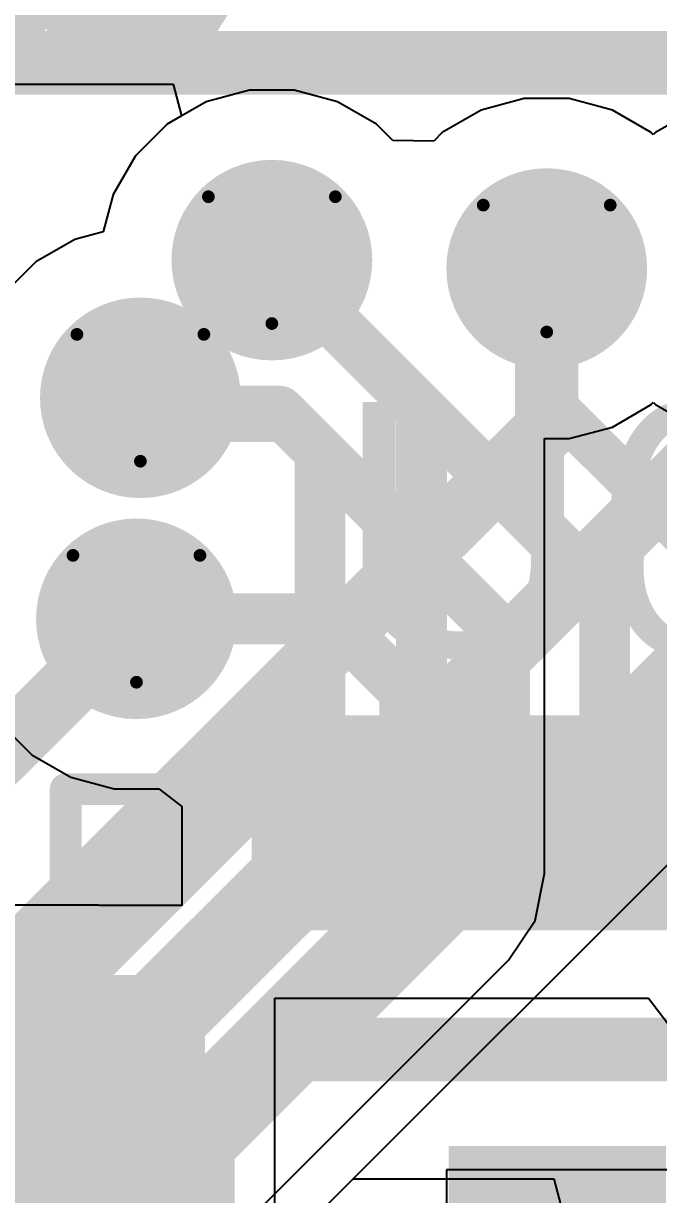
# Model space of a CAD drawing. Header units: inches. Extents: x -21 to 276, y -5 to 220.
# Drawn here: x 79.466 to 82.007, y 75.574 to 80.265 of the extents above; entities that cross this region are included whole.
import ezdxf

# ---------------------------------------------------------------- set-up
doc = ezdxf.new("R2010")
doc.units = ezdxf.units.IN
for name, color, linetype in [('Bottom Layer', 5, 'Continuous'), ('Bottom Solder', 6, 'Continuous'), ('Drill Drawing', 1, 'Continuous'), ('Ground', 16, 'Continuous'), ('Power + Signal', 76, 'Continuous'), ('Top Layer', 1, 'Continuous'), ('Top Overlay', 2, 'Continuous'), ('Top Paste', 8, 'Continuous'), ('Top Solder', 216, 'Continuous'), ('Via Holes', 16, 'Continuous')]:
    doc.layers.add(name, color=color, linetype=linetype)
doc.styles.add('Arial', font='', dxfattribs={"height": 0.2})
doc.styles.add('Arial_Bold', font='', dxfattribs={"height": 0.2})
doc.styles.get('Arial').set_extended_font_data('Arial')
doc.styles.get('Arial_Bold').set_extended_font_data('Arial', bold=True)

# ---------------------------------------------------------------- blocks, each defined once
blk = doc.blocks.new('56_QFN__7_7__48')
at = {"layer": 'Top Layer'}
for points in [[(3.1, -2.09), (3.75, -2.09), (3.75, -2.31), (3.1, -2.31)], [(3.1, -2.49), (3.75, -2.49), (3.75, -2.71), (3.1, -2.71)], [(1.51, -3.1), (1.51, -3.75), (1.29, -3.75), (1.29, -3.1)], [(1.91, -3.1), (1.91, -3.75), (1.69, -3.75), (1.69, -3.1)], [(2.31, -3.1), (2.31, -3.75), (2.09, -3.75), (2.09, -3.1)], [(2.71, -3.1), (2.71, -3.75), (2.49, -3.75), (2.49, -3.1)]]:
    blk.add_hatch(color=1, dxfattribs=at).paths.add_polyline_path(points)
at = {"layer": 'Top Paste'}
for points in [[(3.1, -2.09), (3.75, -2.09), (3.75, -2.31), (3.1, -2.31)], [(3.1, -2.49), (3.75, -2.49), (3.75, -2.71), (3.1, -2.71)], [(1.51, -3.1), (1.51, -3.75), (1.29, -3.75), (1.29, -3.1)], [(1.91, -3.1), (1.91, -3.75), (1.69, -3.75), (1.69, -3.1)], [(2.31, -3.1), (2.31, -3.75), (2.09, -3.75), (2.09, -3.1)], [(2.71, -3.1), (2.71, -3.75), (2.49, -3.75), (2.49, -3.1)]]:
    blk.add_hatch(color=8, dxfattribs=at).paths.add_polyline_path(points)
at = {"layer": 'Top Solder'}
for points in [[(2.9984, -1.5884), (3.8516, -1.5884), (3.8516, -2.0116), (2.9984, -2.0116)], [(2.9984, -1.9884), (3.8516, -1.9884), (3.8516, -2.4116), (2.9984, -2.4116)], [(2.9984, -2.3884), (3.8516, -2.3884), (3.8516, -2.8116), (2.9984, -2.8116)], [(1.2116, -2.9984), (1.2116, -3.8516), (0.7884, -3.8516), (0.7884, -2.9984)], [(1.6116, -2.9984), (1.6116, -3.8516), (1.1884, -3.8516), (1.1884, -2.9984)], [(2.0116, -2.9984), (2.0116, -3.8516), (1.5884, -3.8516), (1.5884, -2.9984)], [(2.4116, -2.9984), (2.4116, -3.8516), (1.9884, -3.8516), (1.9884, -2.9984)], [(2.8116, -2.9984), (2.8116, -3.8516), (2.3884, -3.8516), (2.3884, -2.9984)]]:
    blk.add_hatch(color=216, dxfattribs=at).paths.add_polyline_path(points)
at = {"layer": 'Top Overlay'}
for points in [[(3.556, -2.9464, 0.127, 0.127, 0), (3.556, -3.556, 0.127, 0.127, 0)], [(3.556, -3.556, 0.127, 0.127, 0), (2.921, -3.556, 0.127, 0.127, 0)]]:
    blk.add_lwpolyline(points, format="xyseb", dxfattribs=at)
for points in [[(3.5242, -2.9464, 0.0635, 0.0635, 1), (3.5877, -2.9464, 0.0635, 0.0635, 1)], [(2.8893, -3.556, 0.0635, 0.0635, 1), (2.9527, -3.556, 0.0635, 0.0635, 1)], [(3.5242, -3.556, 0.0635, 0.0635, 1), (3.5877, -3.556, 0.0635, 0.0635, 1)], [(3.5242, -3.556, 0.0635, 0.0635, 1), (3.5877, -3.556, 0.0635, 0.0635, 1)]]:
    blk.add_lwpolyline(points, format="xyseb", close=True, dxfattribs=at)

msp = doc.modelspace()

# ---------------------------------------------------------------- hatches: boundary and pattern name
at = {"layer": 'Bottom Layer'}
h = msp.add_hatch(color=5, dxfattribs=at)
edge = h.paths.add_edge_path()
edge.add_arc((80.4597, 79.3167), 0.3, 0, 360)
h = msp.add_hatch(color=5, dxfattribs=at)
edge = h.paths.add_edge_path()
edge.add_arc((81.5594, 79.283), 0.3, 0, 360)
h = msp.add_hatch(color=5, dxfattribs=at)
edge = h.paths.add_edge_path()
edge.add_arc((79.9338, 78.7654), 0.3, 0, 360)
h = msp.add_hatch(color=5, dxfattribs=at)
edge = h.paths.add_edge_path()
edge.add_arc((79.9181, 77.8803), 0.3, 0, 360)
msp.add_hatch(color=5, dxfattribs=at).paths.add_polyline_path([(81.1976, 74.9769), (81.983, 74.9769), (81.983, 75.6963), (81.1976, 75.6963)])
at = {"layer": 'Bottom Solder'}
h = msp.add_hatch(color=6, dxfattribs=at)
edge = h.paths.add_edge_path()
edge.add_arc((80.4597, 79.3167), 0.4016, 0, 360)
h = msp.add_hatch(color=6, dxfattribs=at)
edge = h.paths.add_edge_path()
edge.add_arc((81.5594, 79.283), 0.4016, 0, 360)
h = msp.add_hatch(color=6, dxfattribs=at)
edge = h.paths.add_edge_path()
edge.add_arc((79.9338, 78.7654), 0.4016, 0, 360)
h = msp.add_hatch(color=6, dxfattribs=at)
edge = h.paths.add_edge_path()
edge.add_arc((79.9181, 77.8803), 0.4016, 0, 360)
at = {"layer": 'Ground'}
h = msp.add_hatch(color=16, dxfattribs=at)
edge = h.paths.add_edge_path()
edge.add_arc((80.4597, 79.3167), 0.3, 0, 360)
h = msp.add_hatch(color=16, dxfattribs=at)
edge = h.paths.add_edge_path()
edge.add_arc((81.5594, 79.283), 0.3, 0, 360)
h = msp.add_hatch(color=16, dxfattribs=at)
edge = h.paths.add_edge_path()
edge.add_arc((79.9338, 78.7654), 0.3, 0, 360)
h = msp.add_hatch(color=16, dxfattribs=at)
edge = h.paths.add_edge_path()
edge.add_arc((79.9181, 77.8803), 0.3, 0, 360)
msp.add_hatch(color=16, dxfattribs=at).paths.add_polyline_path([(81.1666, 75.0607), (82.036, 75.0607), (82.036, 75.7696), (81.1666, 75.7696)])
at = {"layer": 'Power + Signal'}
h = msp.add_hatch(color=76, dxfattribs=at)
edge = h.paths.add_edge_path()
edge.add_arc((80.4597, 79.3167), 0.3, 0, 360)
h = msp.add_hatch(color=76, dxfattribs=at)
edge = h.paths.add_edge_path()
edge.add_arc((81.5594, 79.283), 0.3, 0, 360)
h = msp.add_hatch(color=76, dxfattribs=at)
edge = h.paths.add_edge_path()
edge.add_arc((79.9338, 78.7654), 0.3, 0, 360)
h = msp.add_hatch(color=76, dxfattribs=at)
edge = h.paths.add_edge_path()
edge.add_arc((79.9181, 77.8803), 0.3, 0, 360)
at = {"layer": 'Top Layer'}
h = msp.add_hatch(color=1, dxfattribs=at)
edge = h.paths.add_edge_path()
edge.add_arc((80.4597, 79.3167), 0.3, 0, 360)
h = msp.add_hatch(color=1, dxfattribs=at)
edge = h.paths.add_edge_path()
edge.add_arc((81.5594, 79.283), 0.3, 0, 360)
h = msp.add_hatch(color=1, dxfattribs=at)
edge = h.paths.add_edge_path()
edge.add_arc((79.9338, 78.7654), 0.3, 0, 360)
h = msp.add_hatch(color=1, dxfattribs=at)
edge = h.paths.add_edge_path()
edge.add_arc((79.9181, 77.8803), 0.3, 0, 360)
at = {"layer": 'Top Solder'}
h = msp.add_hatch(color=216, dxfattribs=at)
edge = h.paths.add_edge_path()
edge.add_arc((80.4597, 79.3167), 0.4016, 0, 360)
h = msp.add_hatch(color=216, dxfattribs=at)
edge = h.paths.add_edge_path()
edge.add_arc((81.5594, 79.283), 0.4016, 0, 360)
h = msp.add_hatch(color=216, dxfattribs=at)
edge = h.paths.add_edge_path()
edge.add_arc((79.9338, 78.7654), 0.4016, 0, 360)
h = msp.add_hatch(color=216, dxfattribs=at)
edge = h.paths.add_edge_path()
edge.add_arc((79.9181, 77.8803), 0.4016, 0, 360)
at = {"layer": 'Via Holes'}
h = msp.add_hatch(color=7, dxfattribs=at)
edge = h.paths.add_edge_path()
edge.add_arc((80.4597, 79.3167), 0.15, 0, 360)
h = msp.add_hatch(color=7, dxfattribs=at)
edge = h.paths.add_edge_path()
edge.add_arc((81.5594, 79.283), 0.15, 0, 360)
h = msp.add_hatch(color=7, dxfattribs=at)
edge = h.paths.add_edge_path()
edge.add_arc((79.9338, 78.7654), 0.15, 0, 360)
h = msp.add_hatch(color=7, dxfattribs=at)
edge = h.paths.add_edge_path()
edge.add_arc((79.9181, 77.8803), 0.15, 0, 360)

# ---------------------------------------------------------------- linework, layer by layer
at = {"layer": 'Bottom Layer'}
for p, q in [((81.8223, 78.6484), (81.9775, 78.7381)), ((81.9775, 78.7381), (81.9861, 78.7466)), ((81.9861, 78.7466), (81.9946, 78.7381)), ((81.9946, 78.7381), (82.1499, 78.6484)), ((81.6491, 78.602), (81.8223, 78.6484)), ((81.5507, 76.8608), (81.5507, 78.602)), ((81.5507, 78.602), (81.6491, 78.602)), ((81.5132, 76.6725), (81.5507, 76.8608)), ((81.4065, 76.5129), (81.5132, 76.6725)), ((80.2961, 75.4025), (81.4065, 76.5129))]:
    msp.add_line(p, q, dxfattribs=at)
for points in [[(80.4597, 79.3167, 0.2032, 0.2032, 0), (81.0586, 78.7177, 0.2032, 0.2032, 0)], [(80.0354, 78.7712, 0.2032, 0.2032, 0), (80.0947, 78.7119, 0.2032, 0.2032, 0)], [(80.0947, 78.7119, 0.2032, 0.2032, 0), (80.4897, 78.7119, 0.2032, 0.2032, 0)], [(80.4897, 78.7119, 0.2032, 0.2032, 0), (80.6522, 78.5494, 0.2032, 0.2032, 0)], [(81.0586, 76.8608, 0.2032, 0.2032, 0), (81.0586, 78.7177, 0.2032, 0.2032, 0)], [(80.6522, 77.0292, 0.2032, 0.2032, 0), (80.6522, 78.5494, 0.2032, 0.2032, 0)], [(79.3977, 75.7747, 0.2032, 0.2032, 0), (80.6522, 77.0292, 0.2032, 0.2032, 0)], [(79.8041, 75.6063, 0.2032, 0.2032, 0), (81.0586, 76.8608, 0.2032, 0.2032, 0)], [(79.3977, 50.2067, 0.2032, 0.2032, 0), (79.3977, 75.7747, 0.2032, 0.2032, 0)], [(79.8041, 50.0384, 0.2032, 0.2032, 0), (79.8041, 75.6063, 0.2032, 0.2032, 0)]]:
    msp.add_lwpolyline(points, format="xyseb", dxfattribs=at)
for points in [[(80.4089, 79.3167, 0.1016, 0.1016, 1), (80.5105, 79.3167, 0.1016, 0.1016, 1)], [(79.9846, 78.7712, 0.1016, 0.1016, 1), (80.0862, 78.7712, 0.1016, 0.1016, 1)], [(80.0439, 78.7119, 0.1016, 0.1016, 1), (80.1455, 78.7119, 0.1016, 0.1016, 1)], [(80.0439, 78.7119, 0.1016, 0.1016, 1), (80.1455, 78.7119, 0.1016, 0.1016, 1)], [(80.4389, 78.7119, 0.1016, 0.1016, 1), (80.5405, 78.7119, 0.1016, 0.1016, 1)], [(80.4389, 78.7119, 0.1016, 0.1016, 1), (80.5405, 78.7119, 0.1016, 0.1016, 1)], [(81.0078, 78.7177, 0.1016, 0.1016, 1), (81.1094, 78.7177, 0.1016, 0.1016, 1)], [(81.0078, 78.7177, 0.1016, 0.1016, 1), (81.1094, 78.7177, 0.1016, 0.1016, 1)], [(80.6014, 78.5494, 0.1016, 0.1016, 1), (80.703, 78.5494, 0.1016, 0.1016, 1)], [(80.6014, 78.5494, 0.1016, 0.1016, 1), (80.703, 78.5494, 0.1016, 0.1016, 1)], [(80.6014, 77.0292, 0.1016, 0.1016, 1), (80.703, 77.0292, 0.1016, 0.1016, 1)], [(80.6014, 77.0292, 0.1016, 0.1016, 1), (80.703, 77.0292, 0.1016, 0.1016, 1)], [(81.0078, 76.8608, 0.1016, 0.1016, 1), (81.1094, 76.8608, 0.1016, 0.1016, 1)], [(81.0078, 76.8608, 0.1016, 0.1016, 1), (81.1094, 76.8608, 0.1016, 0.1016, 1)], [(79.3469, 75.7747, 0.1016, 0.1016, 1), (79.4485, 75.7747, 0.1016, 0.1016, 1)], [(79.3469, 75.7747, 0.1016, 0.1016, 1), (79.4485, 75.7747, 0.1016, 0.1016, 1)], [(79.7533, 75.6063, 0.1016, 0.1016, 1), (79.8549, 75.6063, 0.1016, 0.1016, 1)], [(79.7533, 75.6063, 0.1016, 0.1016, 1), (79.8549, 75.6063, 0.1016, 0.1016, 1)]]:
    msp.add_lwpolyline(points, format="xyseb", close=True, dxfattribs=at)
at = {"layer": 'Drill Drawing'}
for points in [[(80.2057, 79.5707, 0.0508, 0.0508, 0), (80.7137, 79.5707, 0.0508, 0.0508, 0)], [(80.2057, 79.5707, 0.0508, 0.0508, 0), (80.4597, 79.0627, 0.0508, 0.0508, 0)], [(80.4597, 79.0627, 0.0508, 0.0508, 0), (80.7137, 79.5707, 0.0508, 0.0508, 0)], [(81.3054, 79.537, 0.0508, 0.0508, 0), (81.8134, 79.537, 0.0508, 0.0508, 0)], [(81.3054, 79.537, 0.0508, 0.0508, 0), (81.5594, 79.029, 0.0508, 0.0508, 0)], [(81.5594, 79.029, 0.0508, 0.0508, 0), (81.8134, 79.537, 0.0508, 0.0508, 0)], [(79.6798, 79.0194, 0.0508, 0.0508, 0), (80.1878, 79.0194, 0.0508, 0.0508, 0)], [(79.6798, 79.0194, 0.0508, 0.0508, 0), (79.9338, 78.5114, 0.0508, 0.0508, 0)], [(79.9338, 78.5114, 0.0508, 0.0508, 0), (80.1878, 79.0194, 0.0508, 0.0508, 0)], [(79.6641, 78.1343, 0.0508, 0.0508, 0), (80.1721, 78.1343, 0.0508, 0.0508, 0)], [(79.6641, 78.1343, 0.0508, 0.0508, 0), (79.9181, 77.6263, 0.0508, 0.0508, 0)], [(79.9181, 77.6263, 0.0508, 0.0508, 0), (80.1721, 78.1343, 0.0508, 0.0508, 0)]]:
    msp.add_lwpolyline(points, format="xyseb", dxfattribs=at)
for points in [[(80.193, 79.5707, 0.0254, 0.0254, 1), (80.2184, 79.5707, 0.0254, 0.0254, 1)], [(80.193, 79.5707, 0.0254, 0.0254, 1), (80.2184, 79.5707, 0.0254, 0.0254, 1)], [(80.701, 79.5707, 0.0254, 0.0254, 1), (80.7264, 79.5707, 0.0254, 0.0254, 1)], [(80.701, 79.5707, 0.0254, 0.0254, 1), (80.7264, 79.5707, 0.0254, 0.0254, 1)], [(81.2927, 79.537, 0.0254, 0.0254, 1), (81.3181, 79.537, 0.0254, 0.0254, 1)], [(81.2927, 79.537, 0.0254, 0.0254, 1), (81.3181, 79.537, 0.0254, 0.0254, 1)], [(81.8007, 79.537, 0.0254, 0.0254, 1), (81.8261, 79.537, 0.0254, 0.0254, 1)], [(81.8007, 79.537, 0.0254, 0.0254, 1), (81.8261, 79.537, 0.0254, 0.0254, 1)], [(80.447, 79.0627, 0.0254, 0.0254, 1), (80.4724, 79.0627, 0.0254, 0.0254, 1)], [(80.447, 79.0627, 0.0254, 0.0254, 1), (80.4724, 79.0627, 0.0254, 0.0254, 1)], [(79.6671, 79.0194, 0.0254, 0.0254, 1), (79.6925, 79.0194, 0.0254, 0.0254, 1)], [(79.6671, 79.0194, 0.0254, 0.0254, 1), (79.6925, 79.0194, 0.0254, 0.0254, 1)], [(80.1751, 79.0194, 0.0254, 0.0254, 1), (80.2005, 79.0194, 0.0254, 0.0254, 1)], [(80.1751, 79.0194, 0.0254, 0.0254, 1), (80.2005, 79.0194, 0.0254, 0.0254, 1)], [(81.5467, 79.029, 0.0254, 0.0254, 1), (81.5721, 79.029, 0.0254, 0.0254, 1)], [(81.5467, 79.029, 0.0254, 0.0254, 1), (81.5721, 79.029, 0.0254, 0.0254, 1)], [(79.9211, 78.5114, 0.0254, 0.0254, 1), (79.9465, 78.5114, 0.0254, 0.0254, 1)], [(79.9211, 78.5114, 0.0254, 0.0254, 1), (79.9465, 78.5114, 0.0254, 0.0254, 1)], [(79.6514, 78.1343, 0.0254, 0.0254, 1), (79.6768, 78.1343, 0.0254, 0.0254, 1)], [(79.6514, 78.1343, 0.0254, 0.0254, 1), (79.6768, 78.1343, 0.0254, 0.0254, 1)], [(80.1594, 78.1343, 0.0254, 0.0254, 1), (80.1848, 78.1343, 0.0254, 0.0254, 1)], [(80.1594, 78.1343, 0.0254, 0.0254, 1), (80.1848, 78.1343, 0.0254, 0.0254, 1)], [(79.9054, 77.6263, 0.0254, 0.0254, 1), (79.9308, 77.6263, 0.0254, 0.0254, 1)], [(79.9054, 77.6263, 0.0254, 0.0254, 1), (79.9308, 77.6263, 0.0254, 0.0254, 1)]]:
    msp.add_lwpolyline(points, format="xyseb", close=True, dxfattribs=at)
at = {"layer": 'Ground'}
for p, q in [((80.37, 79.9977), (80.1968, 79.9513)), ((80.5493, 79.9977), (80.37, 79.9977)), ((80.7225, 79.9513), (80.5493, 79.9977)), ((80.1968, 79.9513), (80.0415, 79.8616)), ((80.8778, 79.8616), (80.7225, 79.9513)), ((81.4697, 79.964), (81.2965, 79.9176)), ((81.6491, 79.964), (81.4697, 79.964)), ((81.8223, 79.9176), (81.6491, 79.964)), ((81.2965, 79.9176), (81.1413, 79.8279)), ((81.9775, 79.8279), (81.8223, 79.9176)), ((82.1499, 79.9176), (81.9946, 79.8279)), ((80.0415, 79.8616), (79.9147, 79.7348)), ((80.9435, 79.7959), (80.8778, 79.8616)), ((81.1413, 79.8279), (81.1072, 79.7938)), ((81.9861, 79.8194), (81.9775, 79.8279)), ((81.9946, 79.8279), (81.9861, 79.8194)), ((81.1072, 79.7938), (80.9435, 79.7959)), ((79.9147, 79.7348), (79.8251, 79.5795)), ((79.8251, 79.5795), (79.7852, 79.4306)), ((79.7852, 79.4306), (79.6709, 79.4)), ((79.6709, 79.4), (79.5157, 79.3103)), ((79.5157, 79.3103), (79.3889, 79.1835)), ((80.7022, 75.5551), (82.9479, 77.8008))]:
    msp.add_line(p, q, dxfattribs=at)
for points in [[(81.5594, 78.6438, 0.254, 0.254, 0), (81.5594, 79.283, 0.254, 0.254, 0)], [(79.7524, 76.112, 0.254, 0.254, 0), (82.406, 78.7655, 0.254, 0.254, 0)], [(79.3206, 76.405, 0.254, 0.254, 0), (81.5594, 78.6438, 0.254, 0.254, 0)], [(80.1842, 75.7696, 0.254, 0.254, 0), (83.0161, 78.6015, 0.254, 0.254, 0)], [(78.8888, 76.851, 0.254, 0.254, 0), (79.9181, 77.8803, 0.254, 0.254, 0)], [(79.7524, 53.7529, 0.254, 0.254, 0), (79.7524, 76.112, 0.254, 0.254, 0)], [(80.1842, 53.574, 0.254, 0.254, 0), (80.1842, 75.7696, 0.254, 0.254, 0)]]:
    msp.add_lwpolyline(points, format="xyseb", dxfattribs=at)
for points in [[(81.4959, 79.283, 0.127, 0.127, 1), (81.6229, 79.283, 0.127, 0.127, 1)], [(81.4959, 78.6438, 0.127, 0.127, 1), (81.6229, 78.6438, 0.127, 0.127, 1)], [(81.4959, 78.6438, 0.127, 0.127, 1), (81.6229, 78.6438, 0.127, 0.127, 1)], [(79.8546, 77.8803, 0.127, 0.127, 1), (79.9816, 77.8803, 0.127, 0.127, 1)], [(79.6889, 76.112, 0.127, 0.127, 1), (79.8159, 76.112, 0.127, 0.127, 1)], [(79.6889, 76.112, 0.127, 0.127, 1), (79.8159, 76.112, 0.127, 0.127, 1)], [(80.1207, 75.7696, 0.127, 0.127, 1), (80.2477, 75.7696, 0.127, 0.127, 1)], [(80.1207, 75.7696, 0.127, 0.127, 1), (80.2477, 75.7696, 0.127, 0.127, 1)]]:
    msp.add_lwpolyline(points, format="xyseb", close=True, dxfattribs=at)
at = {"layer": 'Power + Signal'}
for p, q in [((80.6367, 75.4896), (80.7847, 75.6376)), ((80.7847, 75.6376), (81.5873, 75.6376)), ((81.5873, 75.6376), (81.6213, 75.5106))]:
    msp.add_line(p, q, dxfattribs=at)
for points in [[(78.8233, 79.6869, 0.254, 0.254, 0), (79.6369, 80.5005, 0.254, 0.254, 0)], [(79.2551, 76.0618, 0.254, 0.254, 0), (80.3854, 77.1921, 0.254, 0.254, 0)], [(80.3854, 77.1921, 0.254, 0.254, 0), (83.5507, 77.1921, 0.254, 0.254, 0)], [(79.6869, 75.883, 0.254, 0.254, 0), (80.5643, 76.7603, 0.254, 0.254, 0)], [(80.5643, 76.7603, 0.254, 0.254, 0), (83.5432, 76.7603, 0.254, 0.254, 0)], [(80.1187, 75.7041, 0.254, 0.254, 0), (80.5702, 76.1555, 0.254, 0.254, 0)], [(80.5702, 76.1555, 0.254, 0.254, 0), (82.7103, 76.1555, 0.254, 0.254, 0)], [(79.6869, 65.8245, 0.254, 0.254, 0), (79.6869, 75.883, 0.254, 0.254, 0)], [(80.1187, 66.0034, 0.254, 0.254, 0), (80.1187, 75.7041, 0.254, 0.254, 0)]]:
    msp.add_lwpolyline(points, format="xyseb", dxfattribs=at)
for points in [[(80.3219, 77.1921, 0.127, 0.127, 1), (80.4489, 77.1921, 0.127, 0.127, 1)], [(80.3219, 77.1921, 0.127, 0.127, 1), (80.4489, 77.1921, 0.127, 0.127, 1)], [(80.5008, 76.7603, 0.127, 0.127, 1), (80.6278, 76.7603, 0.127, 0.127, 1)], [(80.5008, 76.7603, 0.127, 0.127, 1), (80.6278, 76.7603, 0.127, 0.127, 1)], [(80.5067, 76.1555, 0.127, 0.127, 1), (80.6337, 76.1555, 0.127, 0.127, 1)], [(80.5067, 76.1555, 0.127, 0.127, 1), (80.6337, 76.1555, 0.127, 0.127, 1)], [(79.6234, 75.883, 0.127, 0.127, 1), (79.7504, 75.883, 0.127, 0.127, 1)], [(79.6234, 75.883, 0.127, 0.127, 1), (79.7504, 75.883, 0.127, 0.127, 1)], [(80.0552, 75.7041, 0.127, 0.127, 1), (80.1822, 75.7041, 0.127, 0.127, 1)], [(80.0552, 75.7041, 0.127, 0.127, 1), (80.1822, 75.7041, 0.127, 0.127, 1)]]:
    msp.add_lwpolyline(points, format="xyseb", close=True, dxfattribs=at)
at = {"layer": 'Top Layer'}
for p, q in [((78.6964, 80.0214), (80.0643, 80.0214)), ((80.0643, 80.0214), (80.0983, 79.8944)), ((80.0983, 79.8944), (80.0415, 79.8616)), ((80.0415, 79.8616), (79.9147, 79.7348)), ((79.9147, 79.7348), (79.8251, 79.5795)), ((79.8251, 79.5795), (79.7852, 79.4306)), ((79.7852, 79.4306), (79.6709, 79.4)), ((79.6709, 79.4), (79.5157, 79.3103)), ((79.5157, 79.3103), (79.3889, 79.1835)), ((79.3732, 77.4622), (79.5, 77.3354)), ((79.5, 77.3354), (79.6553, 77.2457)), ((79.6553, 77.2457), (79.8285, 77.1993)), ((79.8285, 77.1993), (80.0078, 77.1993)), ((80.0078, 77.1993), (80.0997, 77.1288)), ((80.0997, 77.1288), (80.0997, 76.7328)), ((79.7657, 76.7339), (78.8525, 76.7339)), ((79.771, 76.7328), (79.7657, 76.7339)), ((80.0997, 76.7328), (79.771, 76.7328)), ((80.4717, 75.3508), (80.4717, 76.3608)), ((80.4717, 76.3608), (81.9662, 76.3608)), ((81.9662, 76.3608), (82.0435, 76.2601)), ((82.0544, 75.6738), (81.1587, 75.6738)), ((81.1587, 75.6738), (81.1587, 73.7688))]:
    msp.add_line(p, q, dxfattribs=at)
for points in [[(78.7435, 80.1068, 0.254, 0.254, 0), (82.8158, 80.1068, 0.254, 0.254, 0)], [(80.4597, 79.3167, 0.2032, 0.2032, 0), (81.7907, 77.9856, 0.2032, 0.2032, 0)], [(81.5594, 78.763, 0.1778, 0.1778, 0), (81.5594, 79.283, 0.1778, 0.1778, 0)], [(79.9338, 78.7654, 0.2032, 0.2032, 0), (80.0097, 78.6895, 0.2032, 0.2032, 0)], [(81.5594, 78.763, 0.1778, 0.1778, 0), (82.1907, 78.1317, 0.1778, 0.1778, 0)], [(80.0097, 78.6895, 0.2032, 0.2032, 0), (80.5121, 78.6895, 0.2032, 0.2032, 0)], [(80.5121, 78.6895, 0.2032, 0.2032, 0), (81.3907, 77.8109, 0.2032, 0.2032, 0)], [(81.7907, 77.0668, 0.2032, 0.2032, 0), (81.7907, 77.9856, 0.2032, 0.2032, 0)], [(79.9181, 77.8803, 0.2032, 0.2032, 0), (80.7007, 77.8803, 0.2032, 0.2032, 0)], [(80.7007, 77.8803, 0.2032, 0.2032, 0), (80.9907, 77.5903, 0.2032, 0.2032, 0)], [(81.3907, 77.0732, 0.2032, 0.2032, 0), (81.3907, 77.8109, 0.2032, 0.2032, 0)], [(80.9907, 77.0668, 0.2032, 0.2032, 0), (80.9907, 77.5903, 0.2032, 0.2032, 0)], [(81.3843, 77.0668, 0.2032, 0.2032, 0), (81.3907, 77.0732, 0.2032, 0.2032, 0)], [(75.3068, 76.2418, 0.2032, 0.2032, 0), (79.7657, 76.2418, 0.2032, 0.2032, 0)], [(76.6606, 75.8418, 0.2032, 0.2032, 0), (79.7657, 75.8418, 0.2032, 0.2032, 0)]]:
    msp.add_lwpolyline(points, format="xyseb", dxfattribs=at)
for points in [[(80.4089, 79.3167, 0.1016, 0.1016, 1), (80.5105, 79.3167, 0.1016, 0.1016, 1)], [(81.5149, 79.283, 0.0889, 0.0889, 1), (81.6038, 79.283, 0.0889, 0.0889, 1)], [(79.883, 78.7654, 0.1016, 0.1016, 1), (79.9846, 78.7654, 0.1016, 0.1016, 1)], [(81.5149, 78.763, 0.0889, 0.0889, 1), (81.6038, 78.763, 0.0889, 0.0889, 1)], [(81.5149, 78.763, 0.0889, 0.0889, 1), (81.6038, 78.763, 0.0889, 0.0889, 1)], [(79.9589, 78.6895, 0.1016, 0.1016, 1), (80.0605, 78.6895, 0.1016, 0.1016, 1)], [(79.9589, 78.6895, 0.1016, 0.1016, 1), (80.0605, 78.6895, 0.1016, 0.1016, 1)], [(80.4613, 78.6895, 0.1016, 0.1016, 1), (80.5629, 78.6895, 0.1016, 0.1016, 1)], [(80.4613, 78.6895, 0.1016, 0.1016, 1), (80.5629, 78.6895, 0.1016, 0.1016, 1)], [(81.7399, 77.9856, 0.1016, 0.1016, 1), (81.8415, 77.9856, 0.1016, 0.1016, 1)], [(81.7399, 77.9856, 0.1016, 0.1016, 1), (81.8415, 77.9856, 0.1016, 0.1016, 1)], [(79.8673, 77.8803, 0.1016, 0.1016, 1), (79.9689, 77.8803, 0.1016, 0.1016, 1)], [(80.6499, 77.8803, 0.1016, 0.1016, 1), (80.7515, 77.8803, 0.1016, 0.1016, 1)], [(80.6499, 77.8803, 0.1016, 0.1016, 1), (80.7515, 77.8803, 0.1016, 0.1016, 1)], [(81.3399, 77.8109, 0.1016, 0.1016, 1), (81.4415, 77.8109, 0.1016, 0.1016, 1)], [(81.3399, 77.8109, 0.1016, 0.1016, 1), (81.4415, 77.8109, 0.1016, 0.1016, 1)], [(80.9399, 77.5903, 0.1016, 0.1016, 1), (81.0415, 77.5903, 0.1016, 0.1016, 1)], [(80.9399, 77.5903, 0.1016, 0.1016, 1), (81.0415, 77.5903, 0.1016, 0.1016, 1)], [(80.9399, 77.0668, 0.1016, 0.1016, 1), (81.0415, 77.0668, 0.1016, 0.1016, 1)], [(81.3335, 77.0668, 0.1016, 0.1016, 1), (81.4351, 77.0668, 0.1016, 0.1016, 1)], [(81.3399, 77.0732, 0.1016, 0.1016, 1), (81.4415, 77.0732, 0.1016, 0.1016, 1)], [(81.3399, 77.0732, 0.1016, 0.1016, 1), (81.4415, 77.0732, 0.1016, 0.1016, 1)], [(81.7399, 77.0668, 0.1016, 0.1016, 1), (81.8415, 77.0668, 0.1016, 0.1016, 1)], [(79.7149, 76.2418, 0.1016, 0.1016, 1), (79.8165, 76.2418, 0.1016, 0.1016, 1)], [(79.7149, 75.8418, 0.1016, 0.1016, 1), (79.8165, 75.8418, 0.1016, 0.1016, 1)]]:
    msp.add_lwpolyline(points, format="xyseb", close=True, dxfattribs=at)

# ---------------------------------------------------------------- block references
at = {"rotation": 180}
msp.add_blockref('56_QFN__7_7__48', (83.1907, 73.6418), dxfattribs=at)

# ---------------------------------------------------------------- texts
at = {"layer": 'Top Overlay', "style": 'Arial_Bold'}
msp.add_text('RS-485', height=3.048, rotation=180, dxfattribs=at).set_placement((88.8465, 83.2348))
at = {"layer": 'Top Overlay', "style": 'Arial'}
msp.add_text('U6', height=1.016, dxfattribs=at).set_placement((80.713, 77.7323))

doc.saveas('drawing.dxf')
